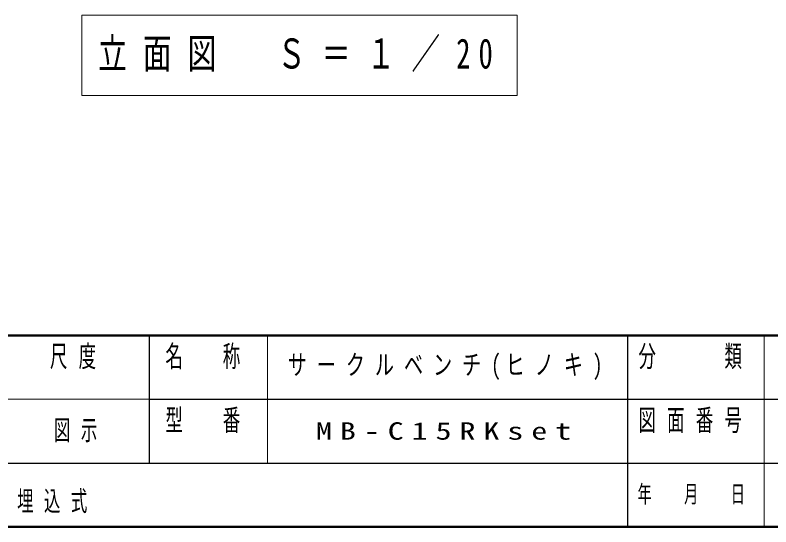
# Model space of a CAD drawing. Units: millimetres on the paper, scale 1:20. Extents: x -365 to 0, y -5 to 257.
# Drawn here: x -197.2 to -114.3, y 0 to 56.1 of the extents above; entities that cross this region are included whole.
import ezdxf

# ---------------------------------------------------------------- set-up
doc = ezdxf.new("R2010")
doc.units = ezdxf.units.MM
doc.layers.add('LY_1', color=7, linetype='Continuous', lineweight=25)
doc.layers.add('LY_3', color=7, linetype='Continuous', lineweight=13)
doc.styles.add('ＭＳ ゴシック', font='')
doc.styles.get('ＭＳ ゴシック').set_extended_font_data('MS Gothic')

msp = doc.modelspace()

# ---------------------------------------------------------------- linework, layer by layer
at = {"layer": 'LY_1', "lineweight": 13}
for p, q in [((-189.906, 56.136), (-189.906, 47.336)), ((-142.106, 56.136), (-189.906, 56.136)), ((-142.106, 47.336), (-142.106, 56.136)), ((-189.906, 47.336), (-142.106, 47.336))]:
    msp.add_line(p, q, dxfattribs=at)
at = {"layer": 'LY_3', "lineweight": 50}
for p, q in [((-365, 21), (0, 21)), ((-365, 0), (0, 0))]:
    msp.add_line(p, q, dxfattribs=at)
at = {"layer": 'LY_3', "color": 211, "lineweight": 25}
for p, q in [((-182.5, 21), (-182.5, 7)), ((-130, 21), (-130, 0)), ((-182.5, 14), (-70, 14)), ((-237.5, 7), (0, 7))]:
    msp.add_line(p, q, dxfattribs=at)
at = {"layer": 'LY_3'}
for p, q in [((-169.5, 21), (-169.5, 7)), ((-115, 21), (-115, 0)), ((-237.5, 14), (-182.5, 14))]:
    msp.add_line(p, q, dxfattribs=at)

# ---------------------------------------------------------------- texts
at = {"layer": 'LY_1', "style": 'ＭＳ ゴシック'}
for s, insert, char_height, attachment_point in [('\\T1.56;\\W0.7;立面図\u3000Ｓ＝１／20', (-166.006, 51.736), 3.299, 5), ('\\T1.52;\\W0.7;サークルベンチ(ヒノキ)', (-149.75, 17.5), 2.199, 5), ('\\T1.64;\\W0.6;図示', (-190, 10.5), 2.199, 5), ('\\T1.5;\\W1.35;MB-C15RKset', (-149.75, 10.5), 1.906, 5), ('\\T1.64;\\W0.6;埋込式', (-197, 1.5), 2.199, 7)]:
    msp.add_mtext(s, dxfattribs=dict(at, insert=insert, char_height=char_height, attachment_point=attachment_point))
at = {"layer": 'LY_3', "color": 4, "style": 'ＭＳ ゴシック'}
for s, insert, char_height, attachment_point in [('\\T1.64;\\W0.6;尺度', (-190.25, 19.9), 2.346, 2), ('\\T1.64;\\W0.6;名\u3000称', (-176, 19.9), 2.346, 2), ('\\T1.64;\\W0.6;分\u3000\u3000類', (-122.5, 19.9), 2.346, 2), ('\\T1.64;\\W0.6;型\u3000番', (-176, 12.9), 2.346, 2), ('\\T1.64;\\W0.6;図面番号', (-122.5, 12.9), 2.346, 2), ('\\T1.64;\\W0.6;年\u3000月\u3000日', (-122.5, 3.5), 1.906, 5)]:
    msp.add_mtext(s, dxfattribs=dict(at, insert=insert, char_height=char_height, attachment_point=attachment_point))

doc.saveas('drawing.dxf')
